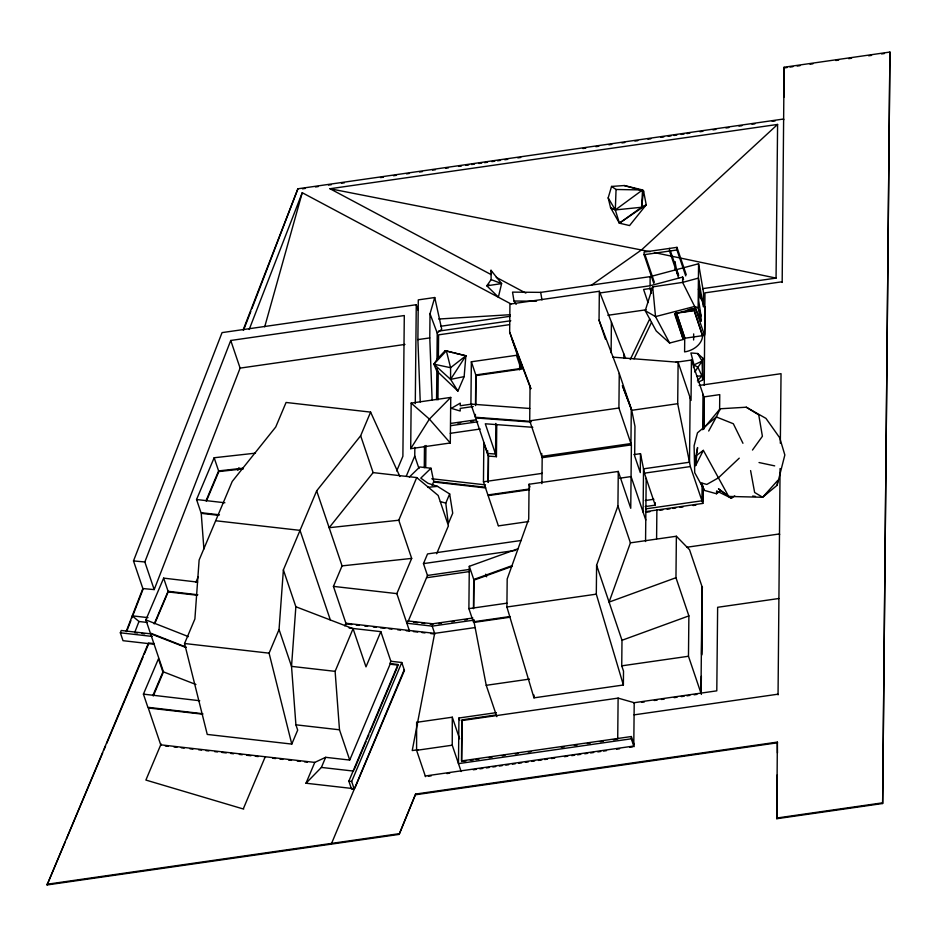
<?xml version="1.0" encoding="UTF-8"?>
<svg xmlns="http://www.w3.org/2000/svg" width="937" height="937" viewBox="0 0 937 937"><rect width="100%" height="100%" fill="white"/><g stroke="black" fill="none" stroke-linecap="round" stroke-linejoin="round"><path stroke-width="1.41" d="M425.503 776.656L416.59 750.326L416.637 722.322L452.29 717.203L459.598 738.789M461.145 771.526L452.243 745.208L452.29 717.203M410.699 448.671L411.156 403.097L450.756 397.417L450.299 442.978L410.699 448.671L429.392 419.097L450.756 397.417M418.968 468.5L414.751 456.061L414.845 447.336M415.278 403.671L416.262 304.712L222.057 332.612L133.499 560.923L142.857 588.553L126.261 631.292M420.244 401.985L417.89 339.616L418.289 299.875L434.733 297.521L441.737 329.238L437.228 333.068L436.947 360.558M424.274 467.692L424.484 445.871M425.714 467.481L425.937 445.485M432.133 400.286L429.778 337.917L430.013 313.778L434.733 297.521M436.56 399.63L436.865 369.248M437.942 399.947L438.235 371.005M438.364 357.981L438.598 334.837L509.47 324.659M496.282 712.647L458.931 718.011L458.474 763.632L631.327 738.801L633.998 746.707M461.695 761.582L462.105 720.53L618.115 698.112L634.208 702.703L716.793 690.838L717.637 607.293L778.788 598.52M509.986 616.534L473.337 621.805L468.887 608.64L469.308 566.311L517.985 548.766M531.314 421.427L475.387 417.27L470.924 404.105L471.346 361.776L516.463 355.299L520.913 368.464L475.809 374.941L471.346 361.776M473.466 608.663L473.759 579.476L469.308 566.311M475.387 417.27L475.41 414.353M475.504 405.592L475.809 374.941M496.844 716.664L486.233 685.31L473.595 619.544M473.712 607.867L473.981 580.132L512.387 566.288M475.738 404.796L476.031 375.596L522.132 368.979L509.658 332.12L509.939 304.103L599.34 291.266L625.576 358.321M529.569 488.973L487.908 494.959L483.457 481.794L483.843 443.037L488.294 456.202L488.036 482.04M487.662 450.568L487.638 453.461L495.544 454.058L495.849 423.43M488.259 482.438L488.528 456.096L475.609 417.925L530.892 422.037M488.528 456.096L496.434 456.682L496.751 424.484M618.279 471.44L617.928 506.003L596.6 565.245L621.992 640.276L621.735 665.844L623.515 671.115L623.374 685.006L533.985 697.854L506.905 607L507.186 578.984L528.726 519.039L529.065 484.253L618.279 471.44L630.753 508.287L631.386 444.876L618.912 408.017L619.263 373.465L599.048 320.185L599.34 291.266M519.613 369.857L519.707 361.178M541.914 483.633L542.183 457.689L529.71 420.83L530.049 386.044L509.658 332.12M533.985 697.854L534.008 695.067M541.762 453.473L541.738 456.378L630.941 443.564L631.292 409L622.484 385.775M623.374 685.006L596.307 594.163L596.6 565.245M611.111 352.804L611.416 322.129M617.706 739.176L618.115 698.112M623.89 358.402L623.937 354.139M631.327 738.801L631.351 736.529L461.472 760.926L461.882 719.862L496.259 714.931M633.869 454.609L640.475 453.66L640.287 472.588L634.665 456.003L634.97 426.358L631.737 410.312L619.263 373.465M653.803 283.396L644.082 254.7L644.106 252.065L676.982 247.345L686.224 274.623M643.098 512.117L643.532 468.828L689.503 462.234L690.147 397.78M645.558 541.527L646.19 478.432M599.715 292.988L650.067 285.762L650.149 276.649L698.569 263.754L703.511 292.449L703.371 306.797L698.428 278.102L682.616 282.388L652.714 286.874L645.23 310.709L656.24 330.995L669.615 343.036L683.272 339.487L675.05 313.508M645.218 506.589L655.232 505.148L655.256 502.724M656.591 538.705L656.884 510.021M669.545 248.41L669.522 251.046L674.898 266.928L674.874 269.563L676.924 271.543L674.956 261.669L674.921 264.304L670.447 251.057M684.724 338.234L676.268 312.466L684.736 337.472L684.596 351.902A18.271 13.317 -18.7 0 0 702.551 335.669L694.54 311.225M685.732 275.9L676.959 249.98L676.982 247.345M675.964 577.719L676.373 536.245L630.414 542.851L609.073 602.104L675.964 577.719L688.882 615.89L688.472 656.263L701.403 694.434M702.832 503.368L690.37 466.567L677.697 403.706L678.119 362.244L612.974 357.149M682.616 282.318L682.675 277.071L650.067 285.762M675.823 362.279L691.436 360.042L691.037 400.415L678.119 362.244M693.614 339.99L693.673 333.912M698.967 281.287L698.686 300.531L701.005 315.839L700.958 321.145L698.135 307.84L698.569 263.754M698.1 382.261L702.633 380.012L702.082 361.143L702.855 358.168L697.632 353.518L690.909 352.956L694.001 364.868L693.45 367.48M702.633 380.012L702.855 358.168M702.129 483.281L701.954 500.791L645.616 508.885M702.68 429.287L703.019 394.266M700.958 693.122L702.024 586.597M703.031 485.905L702.855 503.415L645.417 511.672M703.593 428.994L703.921 396.901L719.757 394.618L719.604 410.465M701.192 692.314L701.356 676.268M701.567 654.377L702.246 587.253M703.101 501.154L703.218 489.489M703.828 428.197L704.144 397.557M704.776 334.357L705.046 306.645M701.79 655.033L702.293 605.419M704.05 428.853L704.155 418.64M702.492 288.666L776.059 278.102L777.593 124.434L329.988 188.735L491.07 274.564M782.172 282.459L784.093 67.241L889.927 52.05L882.642 803.513L776.808 818.715L777.347 742.104L415.63 794.061L399.15 834.387L47.073 884.95L148.491 642.969L154.183 643.614M778.05 694.867L780.076 468.582M780.334 443.283L781.036 373.687L699.107 385.458M776.808 818.715L777.241 774.899M777.464 752.985L777.347 742.104M784.023 97.097L784.093 67.241M882.642 803.513L889.927 52.05M734.725 495.837L731.457 498.273L728.635 496.423L703.347 450.357L695.641 465.595L695.945 455.897L697.573 447.558L696.976 453.11M611.556 186.44L616.054 189.485L615.316 209.935L619.392 223.17L629.57 225.559L646.225 204.816L643.555 190.937L642.548 189.953L624.206 185.538L611.556 186.44L608.183 197.883L610.561 207.627L619.392 223.17L646.225 204.816L641.587 207.253L619.392 223.17M436.736 370.935L433.878 364.165L437.239 359.094L445.192 350.649L465.888 355.779L464.143 376.627L457.912 391.08L436.736 370.935L436.853 368.311M720.143 408.778L716.348 416.953L697.479 432.824L694.094 445.778L694.727 472.705L704.507 490.426L716.5 493.752L716.618 490.929L731.457 498.273L718.48 488.845L728.635 496.423L762.648 497.266L777.148 485.261L784.843 454.972L779.713 437.802L765.951 418.382L746.274 407.208L720.143 408.778L702.621 429.708M612.669 209.619L610.561 207.627L615.316 209.935L641.587 207.253L642.548 189.953L616.054 189.485M291.782 744.083L269.083 653.159L279.05 629.512L283.384 569.895L316.671 490.847L360.651 435.752L370.607 412.116L286.078 402.465L275.736 427.003L232.224 481.454L199.124 560.033L194.896 618.959L184.554 643.508L207.253 734.432L291.782 744.083L297.685 730.087L295.905 724.816L291.524 666.371L295.858 606.743L283.384 569.895M695.641 465.595L696.683 455.886M641.587 207.253L643.555 190.937M777.148 485.261L777.745 480.423L762.648 497.266L754.636 492.475L750.596 470.573M475.118 627.556L434.651 633.365L412.233 750.56L417.996 749.741M264.714 326.79L302.241 192.717L511.016 303.963M142.857 588.553L154.195 589.596L144.837 561.966L230.748 340.471L404.292 315.535L402.887 456.284L396.702 470.96M153.469 644.164L123.016 640.685L120.346 632.791L121.236 630.484L151.724 633.962M243.222 329.742L297.896 188.794L783.578 119.022L783.8 119.69M126.624 631.573L130.864 620.669M131.918 617.94L143.021 589.303M243.444 330.398L250.811 311.424M251.866 308.718L297.896 188.794M249.195 329.473L302.241 192.717M147.999 617.635L132.258 615.843L138.969 621.5L134.647 632.651L137.54 632.979M154.195 589.596L240.106 368.112L230.748 340.471M219.434 514.8L201.01 512.691L196.547 499.526L214.151 457.748L255.473 453.157M206.117 500.557L218.602 470.913L214.151 457.748M155.073 622.918L168.133 591.926L197.11 595.229M206.339 501.225L218.825 471.569L243.397 468.84M47.073 884.95L65.239 841.813M66.375 839.119L102.719 752.833M103.855 750.127L105.565 746.086M106.701 743.392L143.045 657.106M144.181 654.413L148.714 643.625M237.857 470.292L238.958 467.68M195.903 582.217L198.175 576.829M153.328 695.933L163.46 671.876L150.541 633.705L185.713 647.397M161.105 743.943L145.891 780.064L243.69 809.099M346.35 624.557L333.431 586.386L342.064 565.878L316.671 490.847M243.468 808.444L265.241 756.756L265.464 757.412M406.283 476.16L414.751 456.061M344.804 625.869L345.905 623.246L434.651 633.365M349.642 759.79L339.487 729.794L335.118 671.349L353.073 628.692L295.858 606.743M398.764 520.234L416.719 477.577L373.125 472.611L329.145 527.707L398.764 520.234L411.683 558.405L396.843 593.625L409.539 631.14M354.116 788.708L306.001 783.227L314.773 762.402L325.654 757.319L349.735 760.071L390.108 664.216L398.225 665.141M432.121 485.436L433.749 481.548L430.997 468.242L419.753 466.966L409.375 477.015M306.001 783.227L321.391 767.426L325.654 757.319M349.126 628.024L380.832 631.643L365.992 666.863L353.073 628.692M449.655 493.951L452.723 513.171L448.308 523.666L445.789 503.134L449.655 493.951L437.52 486.373L428.01 483.293L420.783 478.128L430.997 468.242M469.25 569.462L427.471 575.459L423.465 563.617L427.541 553.931L521.394 540.45M408.063 621.606L427.659 575.072M436.642 553.744L448.436 525.751M401.774 662.506L351.668 781.47L354.338 789.376L351.527 789.048L348.857 781.153L398.002 664.485L389.886 663.56L390.858 661.264L401.774 662.506L404.444 670.4L354.9 788.029M354.163 769.757L366.016 741.589M367.152 738.906L368.85 734.889M369.974 732.195L397.651 666.476M404.222 669.744L331.276 844.132M399.15 834.387L415.63 794.061M186.229 647.174L150.318 633.049L145.856 619.884L163.647 578.129L197.625 582.111M154.207 623.913L168.098 591.294L163.647 578.129M202.743 713.725L147.87 707.294L143.42 694.13L158.458 658.816L162.909 671.981L152.883 695.523M630.261 359.515L649.739 318.92M634.021 358.824L651.496 322.41M708.688 431.02L716.348 416.953L733.331 423.747L742.947 443.283M457.912 391.08L450.592 379.368L465.888 355.779L454.211 352.98M697.632 353.518L702.082 361.143L694.75 372.012M491.129 279.601L486.83 285.82L498.379 297.111L501.611 283.595L491.011 270.301L491.129 279.601L501.611 283.595L486.83 285.82L488.821 284.262M752.481 450.053L762.402 436.279L758.747 414.904L746.274 407.208M697.409 380.914L701.942 375.842L697.983 367.421L694.001 364.868L702.082 361.143M450.592 379.368L433.878 364.165L446.363 350.813L450.58 367.702L450.592 379.368L464.143 376.627M739.234 458.158L718.339 477.893L706.814 484.429L700.56 482.754L704.507 490.426M777.593 124.434L641.552 249.886L591.411 285.199M465.888 355.779L450.58 367.702L433.878 364.165M695.945 455.897L703.347 450.357M716.5 493.752L719.979 491.175M642.548 189.953L615.316 209.935L608.183 197.883M621.992 640.276L688.882 615.89M473.759 579.476L511.625 565.819M700.958 321.145L695.605 308.355L674.581 313.813L683.272 339.487M784.316 67.909L787.174 67.499M790.043 67.077L792.901 66.668M797.188 66.058L800.046 65.649M810.06 64.208L812.918 63.798M835.804 60.507L838.662 60.097M848.676 58.656L851.534 58.246M868.693 55.787L871.562 55.377M881.565 53.936L884.434 53.526M302.464 188.829L305.357 188.407M315.464 186.955L318.357 186.545M328.477 185.081L331.37 184.671M341.49 183.219L344.383 182.797M380.516 177.608L383.409 177.198M393.528 175.746L396.421 175.324M406.529 173.872L409.422 173.462M419.542 172.01L422.435 171.588M432.554 170.136L435.447 169.726M445.567 168.273L448.448 167.852M458.568 166.399L461.461 165.99M465.794 165.357L468.687 164.947M471.58 164.537L474.473 164.116M478.807 163.495L481.7 163.073M484.593 162.663L487.474 162.253M491.82 161.621L494.713 161.211M497.594 160.789L500.487 160.379M504.82 159.758L507.713 159.337M517.833 157.885L520.726 157.475M582.884 148.55L585.777 148.128M595.885 146.676L598.778 146.266M608.898 144.813L611.791 144.392M621.91 142.939L624.803 142.529M634.923 141.065L637.804 140.655M647.924 139.203L650.817 138.781M660.936 137.329L663.829 136.919M668.163 136.298L671.056 135.877M673.949 135.467L676.842 135.045M681.176 134.424L684.069 134.014M686.95 133.593L689.843 133.183M699.962 131.73L702.855 131.309M712.975 129.856L715.868 129.447M725.988 127.994L728.869 127.573M738.988 126.12L741.881 125.71M752.001 124.258L754.894 123.836M772.24 121.341L775.133 120.932M644.082 254.7L676.959 249.98M516.146 304.384L513.991 301.023L512.539 292.121L540.708 292.367L650.149 276.649M652.129 288.221L643.59 289.451L648.053 302.616M440.659 326.275L510.22 316.284M438.34 331.159L510.794 320.747M781.95 281.803L704.952 292.859L704.261 385.4M417.89 339.616L429.778 337.917M240.106 368.112L404.971 344.429M607.867 315.289L646.097 309.796M689.808 309.21L695.395 308.402M687.067 310.299L695.617 309.069L704.483 335.27M675.753 312.981L678.552 312.571M681.363 312.173L692.584 310.557M676.256 313.227L694.083 310.662L702.551 335.669M702.563 334.919L703.546 334.778M683.143 338.468L704.53 335.387M471.779 404.093L460.243 405.756L460.266 403.121L451.318 408.345L460.196 411.015L460.219 408.38L473.244 406.517M450.72 423.43L476.406 419.741M457.795 423.102L460.676 422.692M470.725 421.252L473.607 420.83M450.697 425.679L477.811 421.779M529.71 420.83L618.912 408.017M450.287 433.327L480.259 429.017M677.697 403.706L631.737 410.312L622.402 385.728M542.183 457.689L631.386 444.876M483.457 481.794L542.347 473.337M529.51 489.664L488.13 495.614L498.285 525.61M640.475 453.66L644.41 473.162L690.37 466.567M619.556 478.233L631.069 476.582L645.769 520.023M645.277 500.51L653.862 499.28M498.379 525.891L528.667 521.534M647.069 512.117L649.938 511.707M659.976 510.267L662.846 509.857M667.156 509.236L670.037 508.826M672.907 508.404L675.776 507.995M680.086 507.374L682.968 506.964M693.017 505.523L695.886 505.113M423.465 563.617L515.655 550.37M426.534 577.731L469.601 571.547M686.844 547.243L779.432 533.949L779.654 534.605M468.887 608.64L506.94 603.17M506.905 607L596.307 594.163M472.869 618.01L432.707 623.784L407.841 620.95L406.869 623.246L432.191 626.127L474.11 620.107M438.668 623.62L441.538 623.199M451.575 621.758L454.445 621.348M464.494 619.907L467.352 619.498M473.56 622.461L509.576 617.284M486.233 685.31L529.452 679.102M621.735 665.844L688.472 656.263M641.529 702.34L644.375 701.93M654.319 700.501L657.153 700.103M661.417 699.482L664.251 699.084M674.195 697.655L677.029 697.245M681.293 696.636L684.139 696.226M686.973 695.816L689.819 695.406M694.071 694.797L696.917 694.387M634.091 714.861L777.827 694.212M416.59 750.326L452.243 745.208M463.136 761.383L466.029 760.961M470.362 760.34L473.244 759.93M476.137 759.509L479.03 759.099M489.137 757.646L492.03 757.225M502.138 755.772L505.031 755.363M515.139 753.91L518.032 753.489M528.14 752.036L531.033 751.626M561.368 747.269L564.261 746.859M574.369 745.407L577.262 744.985M587.37 743.533L590.263 743.123M600.371 741.671L603.264 741.249M613.372 739.797L616.265 739.387M425.281 775.988L633.775 746.039L634.208 702.703L634.431 703.359M428.35 776.246L431.207 775.836M446.89 773.575L449.748 773.166M473.279 769.792L476.183 769.371M479.873 768.844L482.754 768.422M486.315 767.918L489.208 767.497M492.839 766.981L495.72 766.56M499.351 766.044L502.244 765.623M505.804 765.119L508.686 764.697M512.375 764.17L515.268 763.76M518.77 763.257L521.651 762.835M525.411 762.296L528.304 761.886M531.736 761.394L534.605 760.985M538.435 760.434L541.809 759.942M544.69 759.532L547.571 759.122M551.471 758.56L554.774 758.08M564.496 756.686L567.74 756.218M571.746 755.644L574.639 755.234M577.532 754.812L580.706 754.355M584.77 753.77L587.663 753.36M590.568 752.938L593.671 752.493M597.806 751.907L600.699 751.486M603.592 751.076L606.485 750.654M616.628 749.202L619.591 748.768M629.652 747.328L632.557 746.906M415.852 794.717L777.569 742.772M46.85 884.294L398.928 833.731M776.586 818.06L882.42 802.857M218.602 470.913L242.824 468.219M342.064 565.878L411.683 558.405M427.612 487.357L437.52 486.373M696.73 376.229L701.942 375.842M438.739 319.025L510.115 314.715M513.991 301.023L536.538 301.21M470.924 404.105L529.733 408.473M532.79 427.307L485.296 423.782L496.434 456.682M133.499 560.923L144.837 561.966M431.793 478.76L485.483 484.886M433.597 481.36L485.53 487.299M433.819 482.028L485.753 487.954M196.547 499.526L224.903 502.771M218.614 515.338L201.232 513.347L203.903 548.988M215.674 520.749L300.027 530.365L330.398 620.095M333.431 586.386L396.843 593.625M413.58 622.238L417.726 622.707M421.873 623.175L424.637 623.492M430.165 624.124L432.929 624.44M347.557 624.065L351.855 624.557M356.142 625.049L359.012 625.366M364.739 626.021L367.597 626.349M373.324 627.005L376.182 627.333M380.481 627.825L384.767 628.305M389.066 628.797L391.924 629.125M397.651 629.781L400.521 630.109M406.248 630.765L409.106 631.093M413.404 631.573L417.691 632.065M421.99 632.557L425.023 632.908M430.575 633.541L433.468 633.869M138.969 621.5L147.484 622.473M141.885 633.482L144.778 633.81M120.346 632.791L152.251 636.434M184.554 643.508L269.083 653.159M335.118 671.349L291.524 666.371L279.05 629.512M202.755 714.193L148.257 707.974L160.953 745.477M295.905 724.816L339.487 729.794M160.731 744.821L314.773 762.402M165.31 745.981L168.215 746.309M174.013 746.976L176.917 747.304M181.274 747.796L184.179 748.136M189.977 748.792L192.881 749.131M198.691 749.787L201.596 750.115M205.953 750.619L208.846 750.947M214.655 751.615L217.56 751.942M221.917 752.434L226.274 752.938M230.619 753.43L233.524 753.77M239.333 754.426L242.238 754.753M246.595 755.257L250.94 755.749M255.297 756.253L258.202 756.581M272.69 758.232L275.572 758.56M279.917 759.064L282.81 759.392M288.584 760.048L291.477 760.375M297.263 761.043L300.156 761.371M304.49 761.863L307.383 762.191M321.391 767.426L353.589 771.092M348.857 781.153L351.668 781.47M168.098 591.294L197.836 594.772M143.42 694.13L199.733 700.735M752.634 496.071L755.503 496.411M329.988 188.735L650.137 251.69M654.424 252.592L776.059 278.102M759.029 462.538L774.688 465.876M445.192 350.649L452.911 352.675M624.206 185.538L635.263 188.618M638.027 189.391L642.173 190.551M440.367 501.576L445.789 503.134M163.46 671.876L195.927 684.514M145.856 619.884L188.431 636.633M698.135 307.84L694.727 306.434L655.525 316.601L645.23 310.709M496.235 277.317L525.868 293.105M416.719 477.577L438.188 495.474L448.331 525.47M411.156 403.097L429.392 419.097L450.299 442.978M676.373 536.245L689.538 549.738L702.469 587.909M669.615 343.036L655.525 316.601L652.714 286.874M682.616 282.388L695.605 308.355M370.607 412.116L399.876 476.511M512.328 340.026L530.682 388.55M430.013 313.778L437.228 333.068M698.393 289.123L705.245 309.339M699.365 294.956L700.7 298.903M682.675 277.071L683.541 279.648M678.693 275.443L676.936 270.219L677.592 273.51L676.901 272.854L678.669 278.066M691.436 360.042L704.366 398.213M645.031 254.805L654.284 282.131M649.739 287.87L651.52 293.14M599.048 320.185L605.513 339.288M644.41 473.162L655.232 505.148M617.928 506.003L630.414 542.851M530.049 386.044L530.939 388.679M631.351 736.529L634.021 744.423M633.611 762.753L633.834 763.409M529.065 484.253L529.991 486.982M416.262 304.712L418.136 310.241M485.741 574.182L486.631 576.817M432.191 626.127L434.873 634.033M458.931 718.011L459.751 720.424M360.651 435.752L373.125 472.611M416.637 722.322L417.551 725.027M380.832 631.643L390.987 661.639M699.377 310.381L701.005 315.839M491.011 270.301L491.714 272.819M540.708 292.367L541.961 299.981"/></g></svg>
